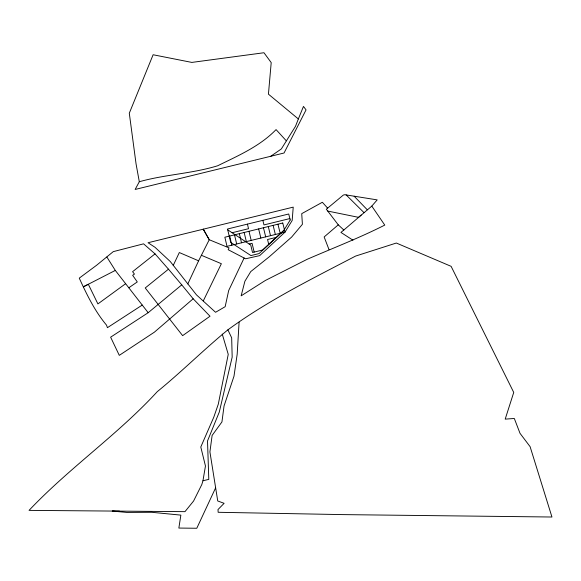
<?xml version="1.0" encoding="UTF-8"?>
<svg xmlns="http://www.w3.org/2000/svg" width="581" height="581" viewBox="0 0 581 581"><rect width="100%" height="100%" fill="white"/><g stroke="black" fill="none" stroke-linecap="round" stroke-linejoin="round"><path stroke-width="0.87" d="M239.089 322.15L237.186 354.178L233.998 376.168L224.048 405.981L221.935 421.929L212.123 435.445L209.915 451.887L217.737 500.975L224.106 503.32L217.998 509.559L218.158 512.289L342.659 514.606L551.95 517.017L530.112 446.68L520.01 433.31L514.316 418.48L505.194 419.126L513.735 392.429L451.117 266.338L396.336 243.032L355.579 256.083C311.997 278.822 267.674 300.689 227.897 329.834C203.735 349.653 181.541 371.876 157.284 391.645C117.798 434.668 69.103 467.966 29.05 510.379L184.969 511.658L193.582 501.018L201.81 484.539L202.958 480.763L205.456 465.998L200.794 446.992L213.786 417.18L218.311 404.107L228.239 354.337L222.247 334.075M298.351 118.96L295.497 126.317L281.349 148.932L270.753 156.274L135.148 189.457L139.302 181.73L136.063 163.922L129.294 113.215L153.115 54.752L191.839 62.414L263.977 52.74L271.204 62.61L268.437 94.166L298.351 118.96L303.471 106.417L306.056 109.882L284.058 152.992L270.753 156.274M187.808 283.913L198.608 260.811L209.247 239.728L203.27 229.19L209.247 239.728L229.03 247.884L228.18 249.707L245.61 258.785L259.671 255.633L285.024 232.117L292.163 220.504L293.231 207.126L148.046 242.735L154.989 247.274L170.291 261.544L196.494 294.894L215.573 312.287L225.159 306.688L228.682 290.551L244.114 258M173.225 265.481L179.318 252.546L198.608 260.811M203.321 300.856L221.368 263.716L201.353 255.27M215.522 488.047L196.792 528.26L178.854 528.064L180.865 515.122L151.677 512.282L126.774 512.406L112.256 511.084L119.468 511.127M371.796 206.102L377.192 199.886L344.809 194.708L343.335 195.063L326.34 209.211L338.265 224.847L343.836 230.011L371.796 206.102L384.767 225.094C359.494 237.89 333.044 248.072 307.167 259.3L265.357 280.47L241.144 295.838L244.891 281.248L250.76 271.581L269.315 256.758L291.655 237.055L302.403 224.288L301.728 213.655L322.353 202.268L327.604 208.121M283.92 230.214L262.547 250.026L252.524 252.488L250.738 245.059L227.737 229.844M361.157 215.064L358.528 217.338L327.764 211.07M193.161 298.779L154.372 332.179L119.287 355.354L110.63 337.176L148.184 312.701L181.751 284.85L193.161 298.779L210.017 316.231L182.637 335.644L145.228 287.965L168.475 269.177L181.751 284.85M338.265 224.847L324.14 236.961L329.028 249.641M168.475 269.177L155.047 253.875L143.565 243.831L113.266 251.638L96.628 265.241L79.263 278.139C86.838 294.683 94.783 311.125 106.563 325.186L107.412 327.684L142.251 305.069M343.836 230.011L340.931 232.422L352.936 240.171M155.047 253.875L132.584 271.69L134.451 274.087L132.657 275.321L137.276 281.938L128.808 287.777M125.634 283.695L97.906 303.921L88.319 284.276L83.468 286.767L115.307 270.419L148.184 312.701M232.16 232.72L248.537 228.703L247.433 224.121M289.868 218.565L263.97 224.92L262.852 220.337M249.147 244.027L252.06 243.308L254.173 252.081M276.178 237.397L267.543 239.51L268.72 244.31M202.958 480.763L208.797 479.376L207.511 440.964L219.291 412.031L232.175 357.104L231.674 337.844L227.897 329.834M139.302 181.73C165.077 174.474 192.18 173.646 217.701 165.752C238.246 155.664 259.918 146.303 276.062 129.599L286.302 140.813M346.153 194.925L364.033 212.661M354.141 196.204L367.301 209.806M106.868 257.027L115.307 270.419M277.936 224.193L280.195 233.308M273.114 225.377L275.365 234.492M268.284 226.561L270.528 235.675M263.462 227.745L265.691 236.866M258.639 228.929L260.854 238.05M248.988 231.296L251.188 240.425M244.158 232.48L246.351 241.609M239.336 233.664L241.514 242.8M234.506 234.847L236.678 243.984M229.684 236.031L231.841 245.167M290.217 219.967L283.455 230.969L259.068 253.577L250.934 255.575L230.693 242.379L227.534 229.001L288.721 213.997L290.217 219.967M282.758 223.01L224.854 237.215L227.004 246.359L285.031 232.117L282.758 223.01"/></g></svg>
